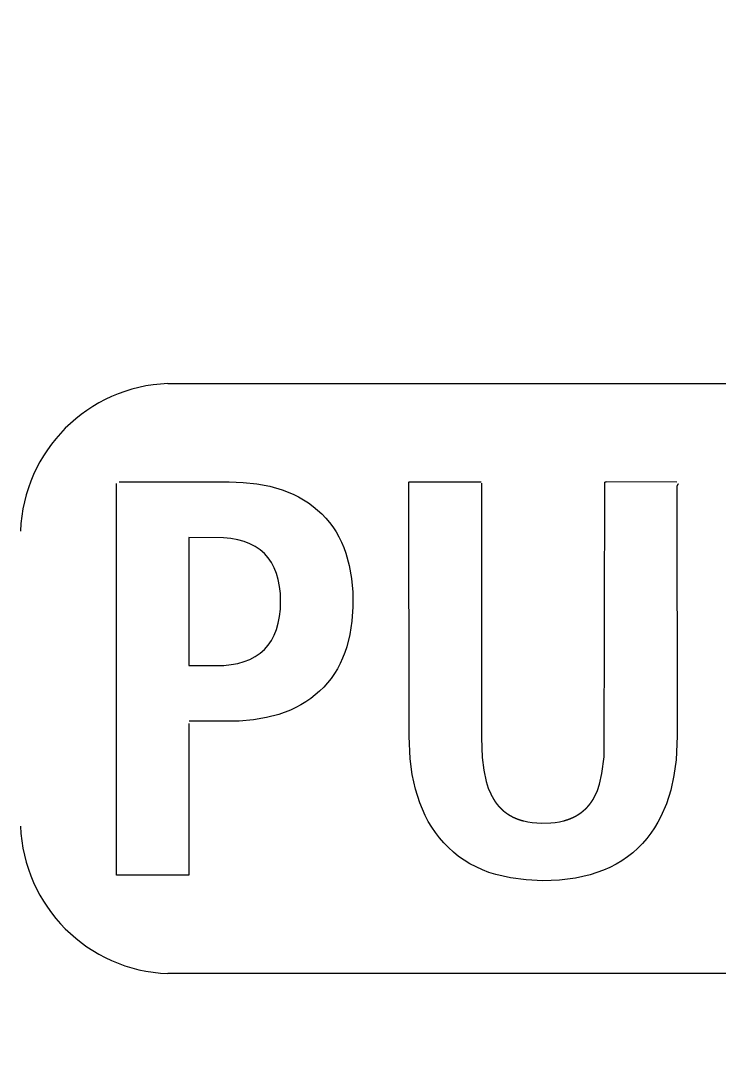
# Model space of a CAD drawing. Header units: millimetres. Extents: x -56261 to 196039, y 9480 to 100001.
# Drawn here: x 33542.11 to 33546.97, y 95866.64 to 95873.79 of the extents above; entities that cross this region are included whole.
import ezdxf

# ---------------------------------------------------------------- set-up
doc = ezdxf.new("R2010")
doc.units = ezdxf.units.MM
doc.set_wipeout_variables(frame=1)
doc.layers.add('SS-AIRCON', color=5, linetype='Continuous')
doc.layers.add('SS-TEXT', color=7, linetype='Continuous')

# ---------------------------------------------------------------- blocks, each defined once
blk = doc.blocks.new('I48T')
at = {"layer": 'SS-AIRCON', "color": 0, "linetype": 'Continuous'}
for p, q in [((202.0001, -191.04143), (213, -191.04143)), ((208.5679, -192.09293), (208.6355, -192.06764)), ((208.6355, -192.06764), (208.7059, -192.04575)), ((208.7059, -192.04575), (208.855, -192.01217)), ((208.855, -192.01217), (209.0151, -191.99219)), ((209.0151, -191.99219), (209.1864, -191.98581)), ((209.1864, -191.98581), (209.3568, -191.99304)), ((209.3568, -191.99304), (209.5162, -192.01388)), ((209.5162, -192.01388), (209.6644, -192.04832)), ((209.6644, -192.04832), (209.7344, -192.07064)), ((209.7344, -192.07064), (209.8016, -192.09637)), ((212.7878, -193.58402), (212.7883, -192.04284)), ((212.7883, -192.04284), (213.523, -192.04054)), ((213.523, -192.04054), (213.5246, -196.02561)), ((208.3252, -192.22807), (208.3817, -192.18918)), ((208.3817, -192.18918), (208.441, -192.1537)), ((208.441, -192.1537), (208.5031, -192.12161)), ((208.5031, -192.12161), (208.5679, -192.09293)), ((209.8016, -192.09637), (209.866, -192.12549)), ((209.866, -192.12549), (209.9277, -192.15801)), ((209.9277, -192.15801), (209.9866, -192.19394)), ((209.9866, -192.19394), (210.0427, -192.23326)), ((208.2205, -192.31602), (208.2715, -192.27035)), ((208.2715, -192.27035), (208.3252, -192.22807)), ((210.0427, -192.23326), (210.096, -192.27598)), ((210.096, -192.27598), (210.1466, -192.32209)), ((208.1282, -192.41578), (208.1723, -192.3651)), ((208.1723, -192.3651), (208.2205, -192.31602)), ((210.1466, -192.32209), (210.1944, -192.37161)), ((210.1944, -192.37161), (210.2383, -192.42272)), ((208.0505, -192.52262), (208.088, -192.4679)), ((208.088, -192.4679), (208.1282, -192.41578)), ((210.2383, -192.42272), (210.279, -192.47577)), ((210.279, -192.47577), (210.3167, -192.53135)), ((207.9841, -192.63992), (208.0159, -192.57997)), ((208.0159, -192.57997), (208.0505, -192.52262)), ((209.0171, -192.58533), (208.976, -192.59465)), ((209.0603, -192.5783), (209.0171, -192.58533)), ((209.1054, -192.57355), (209.0603, -192.5783)), ((209.2013, -192.57089), (209.1054, -192.57355)), ((209.294, -192.57737), (209.2013, -192.57089)), ((209.3374, -192.58404), (209.294, -192.57737)), ((209.3788, -192.59299), (209.3374, -192.58404)), ((210.3167, -192.53135), (210.3516, -192.58946)), ((210.3516, -192.58946), (210.3836, -192.6501)), ((207.9289, -192.76769), (207.9841, -192.63992)), ((210.3836, -192.6501), (210.4391, -192.77897)), ((207.885, -192.90594), (207.9289, -192.76769)), ((210.4391, -192.77897), (210.483, -192.91796)), ((207.8524, -193.05467), (207.885, -192.90594)), ((208.6315, -192.90248), (208.6102, -192.96619)), ((208.6562, -192.846), (208.6315, -192.90248)), ((209.7409, -192.92839), (209.7164, -192.86878)), ((210.483, -192.91796), (210.5155, -193.06708)), ((208.6102, -192.96619), (208.5849, -193.0753)), ((209.7618, -192.99523), (209.7409, -192.92839)), ((209.7862, -193.10901), (209.7618, -192.99523)), ((207.8311, -193.2139), (207.8524, -193.05467)), ((208.5849, -193.0753), (208.5635, -193.24602)), ((209.8022, -193.23901), (209.7862, -193.10901)), ((210.5155, -193.06708), (210.5366, -193.22633)), ((207.8201, -193.4547), (207.8311, -193.2139)), ((209.8107, -193.43746), (209.8022, -193.23901)), ((210.5366, -193.22633), (210.5468, -193.45644)), ((208.5635, -193.24602), (208.5557, -196.03845)), ((209.8117, -196.02892), (209.8107, -193.43746)), ((207.8213, -196.00193), (207.8201, -193.4547)), ((210.5468, -193.45638), (210.5479, -196.04178)), ((211.8713, -193.67725), (211.9968, -193.64424)), ((211.9968, -193.64424), (212.1311, -193.62163)), ((212.1311, -193.62163), (212.2742, -193.60938)), ((212.2742, -193.60938), (212.7859, -193.60673)), ((211.6468, -193.77446), (211.6996, -193.74626)), ((211.6996, -193.74626), (211.7546, -193.72065)), ((211.7546, -193.72065), (211.8713, -193.67725)), ((211.5016, -193.87472), (211.5478, -193.83869)), ((211.5478, -193.83869), (211.5962, -193.80527)), ((211.5962, -193.80527), (211.6468, -193.77446)), ((211.377, -193.99785), (211.4159, -193.95446)), ((211.4159, -193.95446), (211.4576, -193.91335)), ((211.4576, -193.91335), (211.5016, -193.87472)), ((211.3073, -194.09147), (211.3408, -194.04353)), ((211.3408, -194.04353), (211.377, -193.99785)), ((211.2485, -194.19419), (211.2765, -194.14169)), ((211.2765, -194.14169), (211.3073, -194.09147)), ((212.4332, -194.17553), (212.3585, -194.18321)), ((212.7877, -194.17291), (212.4332, -194.17553)), ((212.7884, -195.47488), (212.7877, -194.17291)), ((211.2007, -194.30602), (211.2232, -194.24897)), ((211.2232, -194.24897), (211.2485, -194.19419)), ((212.1114, -194.26505), (212.0625, -194.29828)), ((212.1655, -194.23692), (212.1114, -194.26505)), ((212.2247, -194.21391), (212.1655, -194.23692)), ((212.289, -194.196), (212.2247, -194.21391)), ((212.3585, -194.18321), (212.289, -194.196)), ((211.1494, -194.49084), (211.1808, -194.36535)), ((211.1808, -194.36535), (211.2007, -194.30602)), ((211.9801, -194.38006), (211.9467, -194.42861)), ((212.0187, -194.33661), (211.9801, -194.38006)), ((212.0625, -194.29828), (212.0187, -194.33661)), ((211.1288, -194.62544), (211.1494, -194.49084)), ((211.9184, -194.48226), (211.8953, -194.54102)), ((211.9467, -194.42861), (211.9184, -194.48226)), ((211.8953, -194.54102), (211.8773, -194.60487)), ((211.1193, -194.76916), (211.1288, -194.62544)), ((211.8644, -194.67383), (211.8567, -194.74788)), ((211.8773, -194.60487), (211.8644, -194.67383)), ((211.1205, -194.91845), (211.1193, -194.76916)), ((211.8567, -194.74788), (211.8542, -194.82703)), ((211.8542, -194.82703), (211.8568, -194.9055)), ((211.8568, -194.9055), (211.8646, -194.97891)), ((211.1327, -195.05987), (211.1205, -194.91845)), ((211.8646, -194.97891), (211.8775, -195.04725)), ((211.1558, -195.19212), (211.1327, -195.05987)), ((211.8775, -195.04725), (211.8955, -195.11052)), ((211.8955, -195.11052), (211.9187, -195.16873)), ((211.1898, -195.31518), (211.1558, -195.19212)), ((211.9187, -195.16873), (211.9471, -195.22188)), ((211.9471, -195.22188), (211.9806, -195.26997)), ((211.2109, -195.37327), (211.1898, -195.31518)), ((211.9806, -195.26997), (212.0192, -195.31299)), ((212.0192, -195.31299), (212.063, -195.35095)), ((211.2347, -195.42907), (211.2109, -195.37327)), ((211.2612, -195.48257), (211.2347, -195.42907)), ((212.063, -195.35095), (212.1119, -195.38384)), ((212.1119, -195.38384), (212.1659, -195.41168)), ((212.1659, -195.41168), (212.2252, -195.43445)), ((212.2252, -195.43445), (212.2895, -195.45216)), ((211.2905, -195.53377), (211.2612, -195.48257)), ((211.3225, -195.58268), (211.2905, -195.53377)), ((212.2895, -195.45216), (212.359, -195.4648)), ((212.359, -195.4648), (212.4337, -195.47239)), ((212.4337, -195.47239), (212.7884, -195.47487)), ((211.3573, -195.62929), (211.3225, -195.58268)), ((211.3947, -195.6736), (211.3573, -195.62929)), ((211.4349, -195.71562), (211.3947, -195.6736)), ((211.4777, -195.75529), (211.4349, -195.71562)), ((211.5228, -195.79241), (211.4777, -195.75529)), ((211.57, -195.82695), (211.5228, -195.79241)), ((211.6195, -195.8589), (211.57, -195.82695)), ((211.6711, -195.88828), (211.6195, -195.8589)), ((211.725, -195.91507), (211.6711, -195.88828)), ((211.8393, -195.96091), (211.725, -195.91507)), ((208.5416, -196.04433), (207.8246, -196.04248)), ((210.5477, -196.04172), (209.8129, -196.04215)), ((211.9624, -195.99644), (211.8393, -195.96091)), ((212.0944, -196.02164), (211.9624, -195.99644)), ((212.2352, -196.03653), (212.0944, -196.02164)), ((212.3764, -196.04112), (212.2352, -196.03653)), ((213.4967, -196.04057), (212.3764, -196.04112)), ((213, -197.04145), (202.0001, -197.04145))]:
    blk.add_line(p, q, dxfattribs=at)
for points in [[(208.9368, -192.60607), (208.9356, -192.60655, -0.000027), (208.9344, -192.60702, -0.00002699), (208.9331, -192.6075, -0.00002698), (208.9319, -192.60797, -0.00002696), (208.9306, -192.60845, -0.00002695), (208.9294, -192.60892, -0.00002694), (208.9282, -192.60939, -0.00002693), (208.9269, -192.60987, -0.00002692), (208.9257, -192.61034, -0.00002691), (208.9244, -192.61082, -0.0000269), (208.9232, -192.61129, -0.00002688), (208.922, -192.61177, -0.00002686), (208.9207, -192.61224, -0.00002687), (208.9195, -192.61271, -0.0000269), (208.9182, -192.61319, -0.00002682), (208.917, -192.61366, -0.00002665), (208.9157, -192.61414, -0.00002687), (208.9145, -192.61461, -0.0000274), (208.9132, -192.61508, -0.00002661), (208.912, -192.61556, -0.00002484), (208.9108, -192.61603, -0.0000274), (208.9095, -192.6165, -0.00003265), (208.9082, -192.61699, -0.00002477), (208.907, -192.61745, -0.0000085), (208.9059, -192.61787, -0.00003492), (208.9045, -192.6184, -0.00006004), (208.9024, -192.61922, -0.00002933), (208.8995, -192.62029, -0.00001554)], [(208.976, -192.5947), (208.9746, -192.59508, -0.00005227), (208.9733, -192.59547, -0.00005227), (208.972, -192.59585, -0.00005227), (208.9707, -192.59623, -0.00005228), (208.9694, -192.59661, -0.00005228), (208.9681, -192.59699, -0.00005228), (208.9668, -192.59738, -0.00005228), (208.9655, -192.59776, -0.00005228), (208.9642, -192.59814, -0.00005229), (208.9629, -192.59852, -0.0000523), (208.9616, -192.5989, -0.00005229), (208.9603, -192.59928, -0.00005227), (208.959, -192.59966, -0.00005231), (208.9577, -192.60004, -0.0000524), (208.9564, -192.60042, -0.00005228), (208.9551, -192.6008, -0.00005196), (208.9538, -192.60118, -0.00005241), (208.9525, -192.60155, -0.00005348), (208.9512, -192.60193, -0.00005196), (208.9499, -192.60231, -0.00004852), (208.9486, -192.60269, -0.00005355), (208.9473, -192.60307, -0.00006384), (208.9459, -192.60345, -0.00004846), (208.9447, -192.60382, -0.00001664), (208.9435, -192.60415, -0.00006835), (208.9421, -192.60457, -0.00011762), (208.9398, -192.60522, -0.00005752), (208.9368, -192.60607, -0.00003048)], [(209.4182, -192.6043), (209.4169, -192.60392, 0.00002074), (209.4155, -192.60354, 0.00002073), (209.4142, -192.60316, 0.00002072), (209.4129, -192.60278, 0.0000207), (209.4116, -192.6024, 0.00002069), (209.4103, -192.60202, 0.00002068), (209.409, -192.60164, 0.00002066), (209.4077, -192.60126, 0.00002065), (209.4064, -192.60088, 0.00002064), (209.4051, -192.60051, 0.00002063), (209.4037, -192.60013, 0.00002061), (209.4024, -192.59975, 0.00002059), (209.4011, -192.59937, 0.00002059), (209.3998, -192.59899, 0.00002062), (209.3985, -192.59861, 0.00002055), (209.3972, -192.59823, 0.00002042), (209.3959, -192.59785, 0.00002058), (209.3945, -192.59747, 0.00002098), (209.3932, -192.59709, 0.00002038), (209.3919, -192.59671, 0.00001902), (209.3906, -192.59634, 0.00002097), (209.3893, -192.59596, 0.00002498), (209.3879, -192.59556, 0.00001895), (209.3866, -192.5952, 0.00000651), (209.3855, -192.59486, 0.00002671), (209.384, -192.59444, 0.00004591), (209.3817, -192.59378, 0.00002242), (209.3787, -192.59292, 0.00001188)], [(209.4555, -192.6178), (209.4543, -192.61735, 0.00008072), (209.453, -192.6169, 0.00008067), (209.4518, -192.61644, 0.00008062), (209.4505, -192.61599, 0.00008057), (209.4493, -192.61554, 0.00008051), (209.4481, -192.61508, 0.00008046), (209.4468, -192.61463, 0.00008041), (209.4456, -192.61418, 0.00008035), (209.4443, -192.61373, 0.0000803), (209.4431, -192.61328, 0.00008026), (209.4419, -192.61283, 0.00008019), (209.4406, -192.61237, 0.0000801), (209.4394, -192.61192, 0.0000801), (209.4381, -192.61147, 0.00008019), (209.4369, -192.61102, 0.00007994), (209.4356, -192.61057, 0.0000794), (209.4344, -192.61012, 0.00008004), (209.4332, -192.60967, 0.00008161), (209.4319, -192.60922, 0.00007923), (209.4307, -192.60877, 0.00007394), (209.4294, -192.60833, 0.00008155), (209.4282, -192.60788, 0.00009714), (209.4269, -192.60741, 0.00007368), (209.4257, -192.60698, 0.00002529), (209.4246, -192.60659, 0.00010384), (209.4232, -192.60608, 0.00017845), (209.421, -192.60531, 0.00008716), (209.4182, -192.6043, 0.00004617)], [(208.7708, -192.6985), (208.7699, -192.69934, -0.00008221), (208.769, -192.70019, -0.0000822), (208.7682, -192.70103, -0.00008219), (208.7673, -192.70188, -0.00008218), (208.7664, -192.70272, -0.00008216), (208.7655, -192.70356, -0.00008215), (208.7646, -192.70441, -0.00008214), (208.7637, -192.70525, -0.00008212), (208.7628, -192.70609, -0.00008212), (208.7619, -192.70693, -0.00008212), (208.761, -192.70778, -0.00008209), (208.7601, -192.70862, -0.00008203), (208.7592, -192.70946, -0.00008208), (208.7583, -192.7103, -0.00008221), (208.7574, -192.71114, -0.000082), (208.7565, -192.71199, -0.00008148), (208.7556, -192.71283, -0.00008218), (208.7547, -192.71367, -0.00008383), (208.7538, -192.71451, -0.00008144), (208.7529, -192.71535, -0.00007603), (208.752, -192.71618, -0.0000839), (208.7511, -192.71703, -0.00009999), (208.7501, -192.71789, -0.00007589), (208.7493, -192.71871, -0.00002606), (208.7485, -192.71944, -0.00010702), (208.7474, -192.72038, -0.00018408), (208.7459, -192.72184, -0.00008999), (208.7438, -192.72374, -0.00004768)], [(208.8003, -192.67539), (208.7994, -192.67617, -0.00003741), (208.7984, -192.67694, -0.00003742), (208.7974, -192.67771, -0.00003743), (208.7964, -192.67849, -0.00003744), (208.7954, -192.67926, -0.00003745), (208.7944, -192.68003, -0.00003747), (208.7935, -192.6808, -0.00003748), (208.7925, -192.68158, -0.00003748), (208.7915, -192.68235, -0.0000375), (208.7905, -192.68312, -0.00003751), (208.7895, -192.68389, -0.00003752), (208.7885, -192.68466, -0.00003751), (208.7876, -192.68543, -0.00003754), (208.7866, -192.6862, -0.00003762), (208.7856, -192.68697, -0.00003754), (208.7846, -192.68774, -0.00003732), (208.7836, -192.68851, -0.00003765), (208.7826, -192.68928, -0.00003843), (208.7817, -192.69005, -0.00003735), (208.7807, -192.69082, -0.00003488), (208.7797, -192.69158, -0.00003851), (208.7787, -192.69236, -0.00004591), (208.7777, -192.69315, -0.00003486), (208.7767, -192.6939, -0.00001197), (208.7759, -192.69457, -0.00004919), (208.7748, -192.69543, -0.00008469), (208.7731, -192.69676, -0.00004143), (208.7708, -192.6985, -0.00002196)], [(208.8313, -192.65477), (208.8302, -192.65546, -0.00000424), (208.8292, -192.65615, -0.00000425), (208.8282, -192.65684, -0.00000425), (208.8271, -192.65753, -0.00000425), (208.8261, -192.65822, -0.00000425), (208.8251, -192.65891, -0.00000425), (208.824, -192.6596, -0.00000425), (208.823, -192.66029, -0.00000426), (208.822, -192.66098, -0.00000426), (208.8209, -192.66166, -0.00000426), (208.8199, -192.66235, -0.00000426), (208.8189, -192.66304, -0.00000426), (208.8178, -192.66373, -0.00000427), (208.8168, -192.66442, -0.00000428), (208.8158, -192.6651, -0.00000427), (208.8148, -192.66579, -0.00000424), (208.8137, -192.66648, -0.00000428), (208.8127, -192.66716, -0.00000437), (208.8117, -192.66785, -0.00000425), (208.8106, -192.66854, -0.00000397), (208.8096, -192.66922, -0.00000438), (208.8086, -192.66991, -0.00000523), (208.8075, -192.67062, -0.00000397), (208.8065, -192.67128, -0.00000136), (208.8056, -192.67188, -0.0000056), (208.8045, -192.67265, -0.00000964), (208.8027, -192.67384, -0.00000472), (208.8003, -192.67539, -0.0000025)], [(208.8647, -192.63629), (208.8636, -192.63691, 0.00002553), (208.8625, -192.63752, 0.00002554), (208.8613, -192.63814, 0.00002554), (208.8602, -192.63875, 0.00002555), (208.8591, -192.63937, 0.00002556), (208.858, -192.63998, 0.00002556), (208.8569, -192.6406, 0.00002557), (208.8558, -192.64122, 0.00002558), (208.8546, -192.64183, 0.00002559), (208.8535, -192.64245, 0.0000256), (208.8524, -192.64306, 0.0000256), (208.8513, -192.64368, 0.00002559), (208.8502, -192.6443, 0.00002562), (208.8491, -192.64491, 0.00002567), (208.848, -192.64553, 0.00002562), (208.8468, -192.64615, 0.00002547), (208.8457, -192.64676, 0.0000257), (208.8446, -192.64738, 0.00002622), (208.8435, -192.648, 0.00002549), (208.8424, -192.64861, 0.0000238), (208.8413, -192.64922, 0.00002628), (208.8402, -192.64984, 0.00003133), (208.839, -192.65048, 0.00002379), (208.8379, -192.65108, 0.00000817), (208.837, -192.65162, 0.00003357), (208.8357, -192.65231, 0.00005779), (208.8338, -192.65338, 0.00002827), (208.8313, -192.65477, 0.00001499)], [(208.8995, -192.62029), (208.8984, -192.62082, 0.0000624), (208.8972, -192.62135, 0.00006239), (208.896, -192.62188, 0.00006238), (208.8949, -192.62241, 0.00006237), (208.8937, -192.62294, 0.00006236), (208.8926, -192.62347, 0.00006235), (208.8914, -192.624, 0.00006234), (208.8902, -192.62453, 0.00006233), (208.8891, -192.62506, 0.00006232), (208.8879, -192.62559, 0.00006232), (208.8867, -192.62612, 0.0000623), (208.8856, -192.62666, 0.00006226), (208.8844, -192.62719, 0.00006229), (208.8833, -192.62772, 0.00006239), (208.8821, -192.62825, 0.00006223), (208.8809, -192.62879, 0.00006184), (208.8798, -192.62932, 0.00006237), (208.8786, -192.62985, 0.00006362), (208.8775, -192.63039, 0.0000618), (208.8763, -192.63092, 0.0000577), (208.8751, -192.63145, 0.00006367), (208.874, -192.63199, 0.00007588), (208.8728, -192.63255, 0.00005759), (208.8717, -192.63307, 0.00001977), (208.8706, -192.63354, 0.00008121), (208.8693, -192.63414, 0.00013969), (208.8673, -192.63507, 0.00006828), (208.8647, -192.63629, 0.00003618)], [(209.491, -192.63345), (209.4899, -192.63293, 0.0000117), (209.4887, -192.63241, 0.00001169), (209.4875, -192.63189, 0.00001168), (209.4863, -192.63137, 0.00001167), (209.4851, -192.63085, 0.00001166), (209.484, -192.63033, 0.00001165), (209.4828, -192.62981, 0.00001164), (209.4816, -192.62929, 0.00001163), (209.4804, -192.62877, 0.00001162), (209.4792, -192.62825, 0.00001161), (209.4781, -192.62773, 0.0000116), (209.4769, -192.62721, 0.00001159), (209.4757, -192.62669, 0.00001158), (209.4745, -192.62617, 0.0000116), (209.4733, -192.62564, 0.00001156), (209.4721, -192.62512, 0.00001148), (209.471, -192.6246, 0.00001157), (209.4698, -192.62408, 0.00001179), (209.4686, -192.62356, 0.00001144), (209.4674, -192.62304, 0.00001068), (209.4662, -192.62252, 0.00001177), (209.465, -192.62199, 0.00001402), (209.4638, -192.62145, 0.00001063), (209.4626, -192.62095, 0.00000365), (209.4616, -192.62049, 0.00001498), (209.4603, -192.6199, 0.00002573), (209.4582, -192.61899, 0.00001256), (209.4555, -192.6178, 0.00000665)], [(209.5245, -192.65158), (209.5233, -192.65098, -0.00004837), (209.5222, -192.65038, -0.00004833), (209.5211, -192.64978, -0.00004828), (209.52, -192.64918, -0.00004824), (209.5189, -192.64858, -0.0000482), (209.5178, -192.64798, -0.00004815), (209.5167, -192.64738, -0.00004811), (209.5156, -192.64678, -0.00004806), (209.5145, -192.64618, -0.00004802), (209.5134, -192.64558, -0.00004798), (209.5122, -192.64498, -0.00004793), (209.5111, -192.64438, -0.00004786), (209.51, -192.64377, -0.00004785), (209.5089, -192.64317, -0.00004789), (209.5078, -192.64257, -0.00004773), (209.5067, -192.64196, -0.0000474), (209.5056, -192.64136, -0.00004777), (209.5044, -192.64075, -0.00004869), (209.5033, -192.64014, -0.00004726), (209.5022, -192.63954, -0.00004409), (209.5011, -192.63894, -0.00004862), (209.5, -192.63832, -0.0000579), (209.4988, -192.6377, -0.0000439), (209.4978, -192.63711, -0.00001507), (209.4968, -192.63657, -0.00006185), (209.4955, -192.63589, -0.00010624), (209.4936, -192.63483, -0.00005187), (209.491, -192.63345, -0.00002747)], [(209.5561, -192.67219), (209.555, -192.6715, 0.0000253), (209.554, -192.67082, 0.0000253), (209.5529, -192.67013, 0.0000253), (209.5519, -192.66944, 0.00002529), (209.5508, -192.66875, 0.00002529), (209.5498, -192.66806, 0.00002529), (209.5487, -192.66737, 0.00002529), (209.5477, -192.66669, 0.00002529), (209.5466, -192.666, 0.00002529), (209.5456, -192.66531, 0.00002529), (209.5445, -192.66462, 0.00002529), (209.5434, -192.66394, 0.00002528), (209.5424, -192.66325, 0.00002529), (209.5413, -192.66256, 0.00002534), (209.5403, -192.66187, 0.00002527), (209.5392, -192.66119, 0.00002512), (209.5382, -192.6605, 0.00002533), (209.5371, -192.65981, 0.00002585), (209.5361, -192.65912, 0.00002511), (209.535, -192.65844, 0.00002345), (209.534, -192.65776, 0.00002588), (209.5329, -192.65706, 0.00003085), (209.5318, -192.65636, 0.00002341), (209.5308, -192.65569, 0.00000804), (209.5299, -192.65509, 0.00003302), (209.5287, -192.65432, 0.00005682), (209.5269, -192.65313, 0.00002778), (209.5245, -192.65158, 0.00001472)], [(209.5856, -192.69459), (209.5846, -192.69384, -0.00004633), (209.5836, -192.6931, -0.00004635), (209.5826, -192.69235, -0.00004637), (209.5816, -192.6916, -0.0000464), (209.5807, -192.69086, -0.00004642), (209.5797, -192.69011, -0.00004645), (209.5787, -192.68936, -0.00004647), (209.5777, -192.68862, -0.00004649), (209.5767, -192.68787, -0.00004652), (209.5757, -192.68712, -0.00004655), (209.5747, -192.68638, -0.00004656), (209.5738, -192.68563, -0.00004656), (209.5728, -192.68488, -0.00004662), (209.5718, -192.68414, -0.00004673), (209.5708, -192.68339, -0.00004664), (209.5698, -192.68264, -0.00004637), (209.5688, -192.6819, -0.0000468), (209.5679, -192.68115, -0.00004777), (209.5669, -192.6804, -0.00004644), (209.5659, -192.67966, -0.00004338), (209.5649, -192.67892, -0.00004791), (209.5639, -192.67816, -0.00005713), (209.5629, -192.67739, -0.0000434), (209.562, -192.67667, -0.00001491), (209.5611, -192.67602, -0.00006124), (209.56, -192.67518, -0.00010549), (209.5583, -192.67389, -0.00005163), (209.5561, -192.67219, -0.00002737)], [(209.613, -192.71983), (209.6121, -192.71899, -0.00002519), (209.6111, -192.71814, -0.0000252), (209.6102, -192.7173, -0.00002521), (209.6093, -192.71646, -0.00002522), (209.6084, -192.71562, -0.00002522), (209.6075, -192.71478, -0.00002523), (209.6066, -192.71394, -0.00002524), (209.6057, -192.71309, -0.00002525), (209.6047, -192.71225, -0.00002525), (209.6038, -192.71141, -0.00002527), (209.6029, -192.71057, -0.00002527), (209.602, -192.70973, -0.00002526), (209.6011, -192.70889, -0.00002529), (209.6002, -192.70805, -0.00002534), (209.5993, -192.7072, -0.00002528), (209.5983, -192.70636, -0.00002514), (209.5974, -192.70552, -0.00002536), (209.5965, -192.70468, -0.00002588), (209.5956, -192.70384, -0.00002516), (209.5947, -192.703, -0.0000235), (209.5938, -192.70216, -0.00002594), (209.5929, -192.70132, -0.00003093), (209.5919, -192.70045, -0.00002349), (209.5911, -192.69963, -0.00000807), (209.5903, -192.6989, -0.00003313), (209.5892, -192.69795, -0.00005705), (209.5877, -192.6965, -0.00002791), (209.5856, -192.69459, -0.00001479)], [(208.6741, -192.81332), (208.6736, -192.81441, -0.00014357), (208.673, -192.81551, -0.00014357), (208.6724, -192.8166, -0.00014356), (208.6718, -192.8177, -0.00014355), (208.6712, -192.81879, -0.00014355), (208.6706, -192.81988, -0.00014354), (208.67, -192.82097, -0.00014353), (208.6694, -192.82207, -0.00014352), (208.6688, -192.82316, -0.00014352), (208.6682, -192.82425, -0.00014354), (208.6676, -192.82534, -0.0001435), (208.667, -192.82643, -0.00014342), (208.6664, -192.82752, -0.00014352), (208.6658, -192.82862, -0.00014377), (208.6652, -192.82971, -0.0001434), (208.6646, -192.8308, -0.00014252), (208.6639, -192.83189, -0.00014375), (208.6633, -192.83297, -0.00014665), (208.6627, -192.83407, -0.00014248), (208.6621, -192.83515, -0.00013304), (208.6615, -192.83623, -0.00014682), (208.6609, -192.83733, -0.000175), (208.6603, -192.83845, -0.00013283), (208.6597, -192.8395, -0.00004561), (208.6592, -192.84046, -0.00018733), (208.6585, -192.84168, -0.00032231), (208.6574, -192.84356, -0.00015758), (208.656, -192.84602, -0.0000835)], [(208.6955, -192.78133), (208.6948, -192.7824, -0.00007564), (208.6941, -192.78347, -0.00007566), (208.6934, -192.78454, -0.00007568), (208.6926, -192.78561, -0.00007569), (208.6919, -192.78668, -0.00007571), (208.6912, -192.78775, -0.00007573), (208.6905, -192.78882, -0.00007575), (208.6898, -192.78989, -0.00007577), (208.6891, -192.79096, -0.00007579), (208.6884, -192.79202, -0.00007582), (208.6877, -192.79309, -0.00007582), (208.687, -192.79416, -0.0000758), (208.6863, -192.79523, -0.00007588), (208.6856, -192.79629, -0.00007603), (208.6848, -192.79736, -0.00007586), (208.6841, -192.79843, -0.00007542), (208.6834, -192.79949, -0.00007609), (208.6827, -192.80056, -0.00007765), (208.682, -192.80163, -0.00007546), (208.6813, -192.80269, -0.00007048), (208.6806, -192.80374, -0.00007781), (208.6799, -192.80482, -0.00009277), (208.6791, -192.80591, -0.00007044), (208.6784, -192.80694, -0.00002419), (208.6778, -192.80788, -0.00009938), (208.677, -192.80907, -0.00017108), (208.6758, -192.81091, -0.00008368), (208.6741, -192.81332, -0.00004436)], [(208.7186, -192.75147), (208.7178, -192.75246, 0.00000158), (208.717, -192.75345, 0.00000158), (208.7163, -192.75445, 0.00000158), (208.7155, -192.75544, 0.00000158), (208.7147, -192.75643, 0.00000158), (208.714, -192.75743, 0.00000158), (208.7132, -192.75842, 0.00000158), (208.7124, -192.75942, 0.00000158), (208.7117, -192.76041, 0.00000158), (208.7109, -192.76141, 0.00000158), (208.7101, -192.7624, 0.00000158), (208.7094, -192.7634, 0.00000157), (208.7086, -192.76439, 0.00000158), (208.7078, -192.76539, 0.00000158), (208.707, -192.76638, 0.00000157), (208.7063, -192.76738, 0.00000156), (208.7055, -192.76837, 0.00000158), (208.7047, -192.76937, 0.00000161), (208.704, -192.77037, 0.00000156), (208.7032, -192.77136, 0.00000146), (208.7024, -192.77235, 0.00000161), (208.7016, -192.77335, 0.00000192), (208.7009, -192.77438, 0.00000146), (208.7001, -192.77534, 0.0000005), (208.6994, -192.77622, 0.00000205), (208.6986, -192.77734, 0.00000353), (208.6972, -192.77906, 0.00000173), (208.6955, -192.78133, 0.00000091)], [(208.7438, -192.72374), (208.743, -192.72466, -0.00003063), (208.7421, -192.72559, -0.00003063), (208.7413, -192.72651, -0.00003063), (208.7405, -192.72744, -0.00003063), (208.7396, -192.72837, -0.00003063), (208.7388, -192.72929, -0.00003063), (208.7379, -192.73022, -0.00003063), (208.7371, -192.73114, -0.00003063), (208.7363, -192.73207, -0.00003063), (208.7354, -192.73299, -0.00003064), (208.7346, -192.73392, -0.00003063), (208.7337, -192.73484, -0.00003062), (208.7329, -192.73576, -0.00003064), (208.7321, -192.73669, -0.0000307), (208.7312, -192.73761, -0.00003062), (208.7304, -192.73854, -0.00003043), (208.7295, -192.73946, -0.0000307), (208.7287, -192.74039, -0.00003132), (208.7278, -192.74131, -0.00003043), (208.727, -192.74223, -0.00002841), (208.7262, -192.74315, -0.00003136), (208.7253, -192.74408, -0.00003738), (208.7245, -192.74503, -0.00002838), (208.7236, -192.74593, -0.00000974), (208.7229, -192.74674, -0.00004002), (208.722, -192.74777, -0.00006887), (208.7205, -192.74937, -0.00003367), (208.7186, -192.75147, -0.00001785)], [(209.6386, -192.74684), (209.6377, -192.74594, -0.00000333), (209.6369, -192.74504, -0.00000333), (209.636, -192.74414, -0.00000333), (209.6351, -192.74323, -0.00000333), (209.6343, -192.74233, -0.00000333), (209.6334, -192.74143, -0.00000333), (209.6326, -192.74053, -0.00000334), (209.6317, -192.73962, -0.00000334), (209.6309, -192.73872, -0.00000334), (209.63, -192.73782, -0.00000334), (209.6292, -192.73692, -0.00000334), (209.6283, -192.73602, -0.00000334), (209.6275, -192.73512, -0.00000334), (209.6266, -192.73422, -0.00000335), (209.6257, -192.73332, -0.00000334), (209.6249, -192.73242, -0.00000332), (209.624, -192.73152, -0.00000336), (209.6232, -192.73062, -0.00000342), (209.6223, -192.72971, -0.00000333), (209.6215, -192.72882, -0.00000311), (209.6206, -192.72792, -0.00000343), (209.6198, -192.72702, -0.00000409), (209.6189, -192.72609, -0.00000311), (209.6181, -192.72522, -0.00000107), (209.6173, -192.72443, -0.00000439), (209.6164, -192.72342, -0.00000755), (209.6149, -192.72186, -0.0000037), (209.613, -192.71983, -0.00000196)], [(209.662, -192.77635), (209.6612, -192.77537, -0.00008938), (209.6605, -192.77439, -0.00008936), (209.6597, -192.77341, -0.00008934), (209.6589, -192.77243, -0.00008933), (209.6581, -192.77145, -0.00008931), (209.6573, -192.77047, -0.00008929), (209.6565, -192.76949, -0.00008927), (209.6557, -192.76851, -0.00008925), (209.655, -192.76753, -0.00008924), (209.6542, -192.76655, -0.00008923), (209.6534, -192.76557, -0.0000892), (209.6526, -192.76459, -0.00008914), (209.6518, -192.7636, -0.00008918), (209.651, -192.76262, -0.00008932), (209.6503, -192.76164, -0.00008908), (209.6495, -192.76065, -0.00008852), (209.6487, -192.75967, -0.00008927), (209.6479, -192.75869, -0.00009106), (209.6471, -192.7577, -0.00008846), (209.6464, -192.75672, -0.00008258), (209.6456, -192.75574, -0.00009112), (209.6448, -192.75474, -0.00010859), (209.644, -192.75373, -0.00008242), (209.6432, -192.75277, -0.0000283), (209.6426, -192.75191, -0.00011621), (209.6417, -192.7508, -0.00019988), (209.6403, -192.74909, -0.0000977), (209.6386, -192.74684, -0.00005177)], [(209.6834, -192.80834), (209.6826, -192.80728, 0.00004155), (209.6819, -192.80621, 0.00004154), (209.6812, -192.80514, 0.00004153), (209.6805, -192.80408, 0.00004152), (209.6798, -192.80301, 0.00004151), (209.6791, -192.80194, 0.0000415), (209.6784, -192.80088, 0.00004149), (209.6777, -192.79981, 0.00004147), (209.677, -192.79874, 0.00004147), (209.6763, -192.79768, 0.00004146), (209.6756, -192.79661, 0.00004144), (209.6749, -192.79555, 0.00004141), (209.6741, -192.79448, 0.00004143), (209.6734, -192.79341, 0.0000415), (209.6727, -192.79235, 0.00004138), (209.672, -192.79128, 0.00004112), (209.6713, -192.79021, 0.00004147), (209.6706, -192.78915, 0.0000423), (209.6699, -192.78808, 0.00004108), (209.6692, -192.78701, 0.00003835), (209.6685, -192.78596, 0.00004232), (209.6677, -192.78488, 0.00005043), (209.667, -192.78378, 0.00003827), (209.6663, -192.78275, 0.00001314), (209.6657, -192.78181, 0.00005396), (209.6649, -192.78061, 0.0000928), (209.6636, -192.77877, 0.00004536), (209.662, -192.77635, 0.00002403)], [(209.7026, -192.84176), (209.7019, -192.84064, 0.00015415), (209.7013, -192.83952, 0.00015414), (209.7007, -192.8384, 0.00015412), (209.7, -192.83728, 0.0001541), (209.6994, -192.83617, 0.00015409), (209.6988, -192.83505, 0.00015407), (209.6981, -192.83393, 0.00015405), (209.6975, -192.83282, 0.00015403), (209.6969, -192.8317, 0.00015402), (209.6962, -192.83058, 0.00015402), (209.6956, -192.82947, 0.00015397), (209.695, -192.82835, 0.00015387), (209.6943, -192.82724, 0.00015396), (209.6937, -192.82613, 0.00015422), (209.693, -192.82501, 0.00015382), (209.6924, -192.8239, 0.00015286), (209.6918, -192.82279, 0.00015417), (209.6911, -192.82167, 0.00015727), (209.6905, -192.82056, 0.00015278), (209.6898, -192.81945, 0.00014265), (209.6892, -192.81834, 0.00015741), (209.6885, -192.81722, 0.0001876), (209.6879, -192.81608, 0.00014239), (209.6872, -192.815, 0.0000489), (209.6867, -192.81403, 0.00020079), (209.686, -192.81278, 0.00034541), (209.6848, -192.81086, 0.00016886), (209.6834, -192.80834, 0.00008948)], [(209.7164, -192.86877), (209.716, -192.86787, 0.00007322), (209.7155, -192.86697, 0.00007321), (209.715, -192.86607, 0.00007321), (209.7146, -192.86517, 0.0000732), (209.7141, -192.86426, 0.0000732), (209.7137, -192.86336, 0.00007319), (209.7132, -192.86246, 0.00007319), (209.7127, -192.86156, 0.00007318), (209.7123, -192.86066, 0.00007318), (209.7118, -192.85976, 0.00007318), (209.7114, -192.85886, 0.00007316), (209.7109, -192.85796, 0.00007312), (209.7104, -192.85705, 0.00007317), (209.71, -192.85615, 0.00007329), (209.7095, -192.85525, 0.0000731), (209.7091, -192.85435, 0.00007265), (209.7086, -192.85345, 0.00007328), (209.7081, -192.85255, 0.00007475), (209.7077, -192.85165, 0.00007262), (209.7072, -192.85075, 0.00006781), (209.7067, -192.84986, 0.00007483), (209.7063, -192.84895, 0.00008919), (209.7058, -192.84802, 0.0000677), (209.7053, -192.84715, 0.00002325), (209.7049, -192.84636, 0.00009547), (209.7044, -192.84535, 0.00016425), (209.7036, -192.8438, 0.00008031), (209.7026, -192.84176, 0.00004256)], [(207.8089, -196.02188), (207.8093, -196.02122, -0.00000682), (207.8097, -196.02056, -0.00000681), (207.8101, -196.0199, -0.00000681), (207.8106, -196.01924, -0.0000068), (207.811, -196.01858, -0.00000679), (207.8114, -196.01791, -0.00000679), (207.8118, -196.01725, -0.00000678), (207.8122, -196.01659, -0.00000678), (207.8126, -196.01593, -0.00000677), (207.813, -196.01527, -0.00000676), (207.8135, -196.01461, -0.00000676), (207.8139, -196.01394, -0.00000675), (207.8143, -196.01328, -0.00000675), (207.8147, -196.01262, -0.00000675), (207.8151, -196.01195, -0.00000673), (207.8155, -196.01129, -0.00000668), (207.8159, -196.01063, -0.00000673), (207.8164, -196.00996, -0.00000687), (207.8168, -196.0093, -0.00000666), (207.8172, -196.00863, -0.00000622), (207.8176, -196.00797, -0.00000686), (207.818, -196.0073, -0.00000817), (207.8184, -196.00662, -0.00000619), (207.8189, -196.00597, -0.00000212), (207.8192, -196.00539, -0.00000872), (207.8197, -196.00464, -0.00001499), (207.8204, -196.00348, -0.00000732), (207.8214, -196.00197, -0.00000388)], [(208.5558, -196.03858), (208.5553, -196.03877, 0.00009914), (208.5548, -196.03896, 0.00009915), (208.5543, -196.03914, 0.00009916), (208.5539, -196.03933, 0.00009916), (208.5534, -196.03952, 0.00009917), (208.5529, -196.03971, 0.00009918), (208.5524, -196.0399, 0.00009919), (208.552, -196.04008, 0.00009919), (208.5515, -196.04027, 0.0000992), (208.551, -196.04046, 0.00009922), (208.5506, -196.04065, 0.00009921), (208.5501, -196.04084, 0.00009917), (208.5496, -196.04103, 0.00009924), (208.5491, -196.04122, 0.00009943), (208.5487, -196.04141, 0.00009919), (208.5482, -196.0416, 0.00009859), (208.5477, -196.04179, 0.00009945), (208.5472, -196.04198, 0.00010147), (208.5468, -196.04217, 0.0000986), (208.5463, -196.04236, 0.00009207), (208.5458, -196.04255, 0.00010162), (208.5453, -196.04274, 0.00012114), (208.5449, -196.04294, 0.00009196), (208.5444, -196.04312, 0.00003158), (208.544, -196.04329, 0.00012971), (208.5434, -196.0435, 0.00022323), (208.5426, -196.04384, 0.00010916), (208.5416, -196.04427, 0.00005785)]]:
    blk.add_lwpolyline(points, format="xyb", dxfattribs=at)
for centre, radius, start, end in [((212.9426, -192.59883), 1.55845, 2.110399, 87.889601), ((212.9425, -195.48395), 1.55856, 272.11397, 357.88603)]:
    blk.add_arc(centre, radius, start, end, dxfattribs=at)
blk = doc.blocks.new('A$C43DE16F2')
blk.add_wipeout([(0, 14550.001), (0, 0.001), (29100, 0.001), (29100, 14550.001)]).dxf.layer = 'SS-TEXT'
at = {"layer": 'SS-TEXT', "linetype": 'Continuous', "xscale": 1.577261091527505, "yscale": 1.577261091527505, "zscale": 1.577261091527505, "rotation": 180}
blk.add_blockref('I48T', (11081.918, 7128.457), dxfattribs=at)

msp = doc.modelspace()

# ---------------------------------------------------------------- block references
at = {"layer": 'SS-TEXT', "xscale": 0.4331186193392458, "yscale": 0.4331186193392458, "zscale": 0.4331186193392458}
msp.add_blockref('A$C43DE16F2', (28888.8606, 92649.191), dxfattribs=at)

doc.saveas('drawing.dxf')
